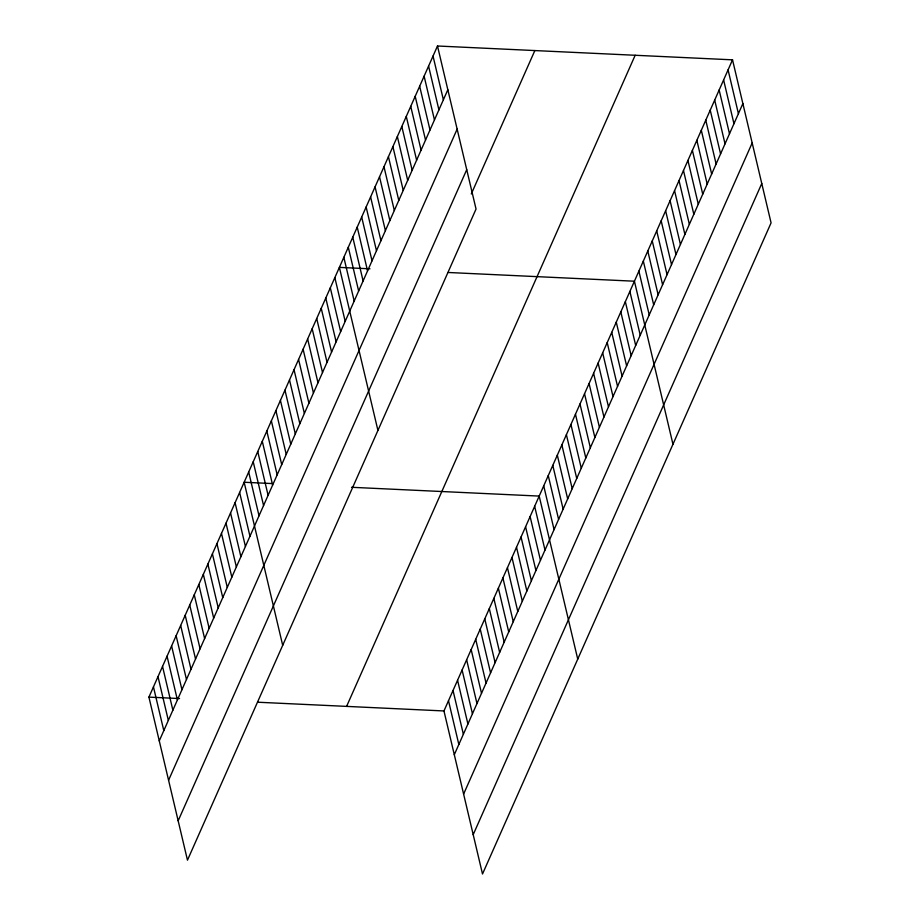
<?xml version="1.0" encoding="UTF-8"?>
<svg xmlns="http://www.w3.org/2000/svg" width="920" height="920" viewBox="0 0 920 920"><rect width="100%" height="100%" fill="white"/><g stroke="black" fill="none" stroke-linecap="round" stroke-linejoin="round"><path stroke-width="1.38" d="M437.494 46L476.042 209.047L187.473 860.165L148.925 697.119L437.494 46L732.527 59.834L771.075 222.881L482.505 874L443.957 710.953L732.527 59.834M159.263 740.876L447.833 89.746M168.578 780.24L457.148 129.122M178.158 820.801L466.727 169.683M471.304 193.959L534.853 50.565M346.598 706.387L635.168 55.269M454.308 754.699L742.877 103.58M463.611 794.075L752.181 142.945M473.202 834.635L761.771 183.505M369.978 268.812L339.388 267.386L377.924 430.422M448.212 272.481L634.42 281.209L672.957 444.256M271.975 483.552L244.156 482.252L282.693 645.299M351.543 487.289L539.189 496.087L577.737 659.134M148.925 697.119L179.526 698.556M257.749 702.224L443.957 710.953M728.077 69.897L738.415 113.643M723.615 79.959L733.953 123.705M719.152 90.022L729.491 133.768M714.69 100.084L725.029 143.83M710.228 110.147L720.578 153.893M705.778 120.209L716.116 163.955M701.316 130.272L711.654 174.018M696.854 140.334L707.192 184.08M692.392 150.397L702.731 194.143M687.93 160.459L698.28 204.205M683.48 170.522L693.818 214.268M679.018 180.584L689.356 224.33M674.556 190.647L684.894 234.393M670.094 200.709L680.432 244.455M665.631 210.772L675.981 254.518M661.181 220.834L671.519 264.58M656.719 230.897L667.057 274.643M652.257 240.959L662.595 284.717M647.795 251.022L658.133 294.779M643.333 261.084L653.683 304.842M638.882 271.147L649.221 314.904M629.878 291.445L640.228 335.19M625.347 301.679L635.685 345.425M620.816 311.914L631.154 355.66M616.273 322.138L626.623 365.895M611.742 332.373L622.081 376.119M607.211 342.608L617.55 386.354M602.669 352.831L613.019 396.589M598.138 363.066L608.476 406.812M593.607 373.301L603.945 417.047M589.076 383.536L599.414 427.282M584.534 393.76L594.883 437.517M580.002 403.995L590.341 447.741M575.471 414.23L585.81 457.976M570.929 424.465L581.279 468.211M566.398 434.688L576.736 478.446M561.867 444.923L572.205 488.669M557.324 455.159L567.674 498.904M552.793 465.393L563.132 509.139M548.262 475.617L558.601 519.374M543.72 485.852L554.07 529.598M433.032 56.062L443.382 99.808M534.658 506.31L544.996 550.068M428.582 66.125L438.921 109.871M530.115 516.545L540.466 560.291M424.12 76.188L434.459 119.933M525.584 526.78L535.923 570.526M419.658 86.25L429.996 129.996M521.053 537.015L531.392 580.761M415.196 96.312L425.534 140.059M516.511 547.239L526.861 590.996M410.734 106.375L421.084 150.121M511.98 557.474L522.318 601.22M406.284 116.437L416.622 160.183M507.449 567.709L517.787 611.455M401.822 126.5L412.16 170.257M502.906 577.944L513.256 621.69M397.359 136.562L407.698 180.32M498.375 588.167L508.714 631.925M392.897 146.625L403.236 190.382M493.844 598.403L504.183 642.148M388.435 156.688L398.785 200.445M489.313 608.637L499.652 652.383M383.985 166.75L394.323 210.507M484.771 618.872L495.109 662.619M379.523 176.812L389.861 220.57M480.24 629.096L490.578 672.853M375.061 186.875L385.399 230.632M475.709 639.331L486.047 683.077M370.599 196.937L380.937 240.695M471.166 649.566L481.516 693.312M366.137 207L376.487 250.757M466.635 659.789L476.974 703.547M361.686 217.062L372.025 260.82M357.224 227.125L367.563 270.882M462.104 670.024L472.443 713.77M352.762 237.199L363.101 280.945M457.562 680.259L467.912 724.005M348.3 247.261L358.639 291.007M453.031 690.494L463.369 734.24M343.839 257.324L354.188 301.07M448.5 700.718L458.838 744.475M334.846 277.61L345.195 321.367M330.315 287.845L340.653 331.591M325.784 298.08L336.122 341.826M321.241 308.315L331.591 352.061M316.71 318.538L327.048 362.296M312.179 328.773L322.517 372.519M307.636 339.008L317.986 382.754M303.105 349.232L313.444 392.989M298.574 359.467L308.913 403.213M294.032 369.702L304.382 413.448M289.501 379.937L299.839 423.683M284.97 390.16L295.308 433.918M280.427 400.395L290.777 444.141M275.897 410.63L286.235 454.376M271.365 420.865L281.704 464.611M266.823 431.089L277.173 474.846M262.292 441.324L272.63 485.07M257.761 451.559L268.099 495.305M253.218 461.782L263.568 505.54M248.687 472.017L259.026 515.775M239.625 492.487L249.964 536.233M235.083 502.711L245.433 546.468M230.552 512.946L240.89 556.692M226.021 523.181L236.359 566.927M221.478 533.416L231.828 577.162M216.947 543.639L227.286 587.397M212.416 553.874L222.755 597.62M207.874 564.109L218.224 607.856M203.343 574.344L213.681 618.091M198.812 584.568L209.15 628.325M194.269 594.803L204.619 638.549M189.738 605.038L200.077 648.784M185.208 615.261L195.546 659.019M180.665 625.496L191.015 669.254M176.134 635.731L186.472 679.477M171.603 645.966L181.941 689.712M167.06 656.19L177.41 699.947M162.53 666.425L172.868 710.171M157.998 676.66L168.337 720.406M153.456 686.895L163.806 730.641"/></g></svg>
